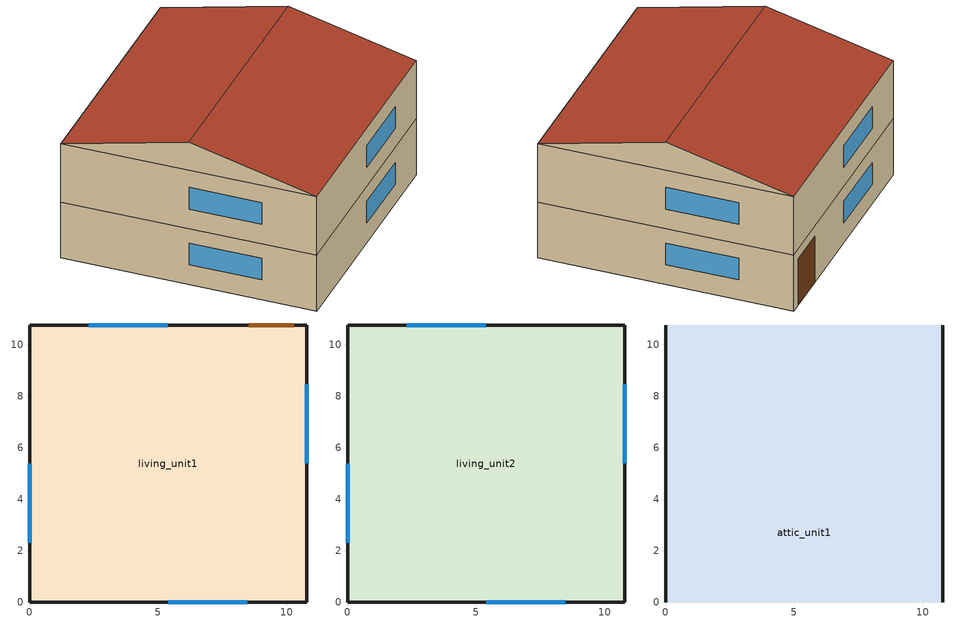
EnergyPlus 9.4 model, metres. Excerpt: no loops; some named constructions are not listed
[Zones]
living_unit1
 floor ground (Interior Floor): 0,0 0,10.77 10.77,10.77 10.77,0 z0.12
 wall outside (Exterior Wall): 0,0 10.77,0 10.77,10.77 0,10.77 0,0 z0.12:2.7
 window (Exterior Window): 5.4,0 8.46,0 / 5.37,10.77 2.31,10.77 / 10.77,5.4 10.77,8.46 / 0,5.37 0,2.31 z1.04:2.04
 door (Exterior Door): 10.27,10.77 8.53,10.77 z0.12:2.26
 ceiling adiabatic (Interior Ceiling): 0,10.77 0,0 10.77,0 10.77,10.77 z2.7
living_unit2
 floor adiabatic (Interior Floor): 0,0 0,10.77 10.77,10.77 10.77,0 z2.7
 wall outside (Exterior Wall): 0,0 10.77,0 10.77,10.77 0,10.77 0,0 z2.7:5.4
 window (Exterior Window): 5.4,0 8.46,0 / 5.37,10.77 2.31,10.77 / 10.77,5.4 10.77,8.46 / 0,5.37 0,2.31 z3.61:4.61
 ceiling to attic_unit1 (attic floor): 0,0 10.77,0 10.77,10.77 0,10.77 z5.4
attic_unit1
 wall outside (Gable_end): 10.77,0,5.4 10.77,10.77,5.4 10.77,5.39,6.7; 0,10.77,5.4 0,0,5.4 0,5.39,6.7
 roof outside (Exterior Roof): 0,0,5.4 10.77,0,5.4 10.77,5.39,6.7 0,5.39,6.7; 10.77,10.77,5.4 0,10.77,5.4 0,5.39,6.7 10.77,5.39,6.7
[Schedule:Day:List]
Week35Day4CooktopSch; Week42Day6CooktopSch: No, 15, 0, 0, 0, 0, 0, 0, 0, 0, 0, 0, 0, 0, 0, 0, 0, 0, 0, 0, 0, 0, 0, 0, 0, 0, 0, 0, 0, 0, 0, 0, 0, 0, 0, 0, 1, 0, 0, 0, 0, 0, 0, 0, 0, 0, 0, 0, 0, 0, 0, 0, 0, 0, 0, 0, 0, 0, 0, 0, 0, 0, 0, 0, 0, 0, 0, 0, 0, 0, 0, 0, 0, 0, 1, 1, 0, 0, 0, 0, 0, 0, 0, 0, 0, 0, 0, 0, 0, 0, 0, 0, 0, 0, 0, 0, 0, 0
Week35Day5CooktopSch: No, 15, 0, 0, 0, 0, 0, 0, 0, 0, 0, 0, 0, 0, 0, 0, 0, 0, 0, 0, 0, 0, 0, 0, 0, 0, 0, 0, 0, 0, 0, 0, 0, 0, 0, 0, 0, 0, 0, 0, 0, 0, 0, 0, 0, 0, 0, 0, 0, 0, 0, 1, 0, 0, 0, 0, 0, 0, 0, 0, 0, 0, 0, 0, 0, 0, 0, 0, 0, 0, 0, 0, 0, 0, 0, 0, 0, 1, 1, 0, 0, 0, 0, 0, 0, 0, 0, 0, 0, 0, 0, 0, 0, 0, 0, 0, 0, 0
Week36Day0CooktopSch; Week41Day2CooktopSch; Week51Day3CooktopSch: No, 15, 0, 0, 0, 0, 0, 0, 0, 0, 0, 0, 0, 0, 0, 0, 0, 0, 0, 0, 0, 0, 0, 0, 0, 0, 0, 0, 0, 0, 0, 0, 0, 0, 0, 0, 0, 0, 0, 0, 0, 0, 0, 0, 0, 0, 0, 0, 0, 0, 0, 0, 0, 0, 0, 0, 0, 0, 0, 0, 0, 0, 0, 0, 0, 0, 0, 0, 0, 0, 0, 0, 0, 0, 0, 1, 1, 0, 0, 0, 0, 0, 0, 0, 0, 0, 0, 0, 0, 0, 0, 0, 0, 0, 0, 0, 0, 0
Week36Day2CooktopSch; Week45Day1CooktopSch; Week15Day0OvenSch; Week15Day5OvenSch; Week31Day1OvenSch: No, 15, 0, 0, 0, 0, 0, 0, 0, 0, 0, 0, 0, 0, 0, 0, 0, 0, 0, 0, 0, 0, 0, 0, 0, 0, 0, 0, 0, 0, 0, 0, 0, 0, 0, 0, 0, 0, 0, 0, 0, 0, 0, 0, 0, 0, 0, 0, 0, 0, 0, 0, 1, 0, 0, 0, 0, 0, 0, 0, 0, 0, 0, 0, 0, 0, 0, 0, 0, 0, 0, 0, 0, 0, 0, 0, 0, 0, 0, 0, 0, 0, 0, 0, 0, 0, 0, 0, 0, 0, 0, 0, 0, 0, 0, 0, 0, 0
Week36Day5CooktopSch: No, 15, 0, 0, 0, 0, 0, 0, 0, 0, 0, 0, 0, 0, 0, 0, 0, 0, 0, 0, 0, 0, 0, 0, 0, 0, 0, 0, 0, 0, 0, 0, 0, 0, 0, 0, 0, 0, 0, 0, 0, 0, 0, 0, 0, 0, 0, 0, 0, 0, 0, 0, 0, 0, 0, 0, 0, 0, 0, 0, 0, 0, 0, 0, 0, 0, 0, 1, 0, 0, 1, 1, 0, 0, 1, 1, 0, 0, 0, 0, 0, 0, 0, 0, 0, 0, 0, 0, 0, 0, 0, 0, 0, 0, 0, 0, 0, 0
Week36Day6CooktopSch; Week41Day6CooktopSch; Week50Day6CooktopSch: No, 15, 0, 0, 0, 0, 0, 0, 0, 0, 0, 0, 0, 0, 0, 0, 0, 0, 0, 0, 0, 0, 0, 0, 0, 0, 0, 0, 0, 0, 0, 0, 0, 0, 0, 0, 0, 0, 0, 0, 0, 0, 0, 0, 0, 0, 0, 0, 0, 0, 0, 0, 0, 0, 0, 0, 1, 0, 0, 0, 0, 0, 0, 0, 0, 0, 0, 0, 0, 0, 0, 0, 0, 0, 0, 0, 0, 0, 0, 0, 0, 0, 0, 0, 0, 0, 0, 0, 0, 0, 0, 0, 0, 0, 0, 0, 0, 0
Week37Day1CooktopSch: No, 15, 0, 0, 0, 0, 0, 0, 0, 0, 0, 0, 0, 0, 0, 0, 0, 0, 0, 0, 0, 0, 0, 0, 0, 0, 0, 0, 0, 0, 0, 0, 0, 0, 0, 0, 0, 0, 0, 0, 0, 0, 0, 0, 0, 0, 0, 0, 0, 0, 0, 0, 0, 0, 0, 0, 0, 0, 0, 0, 0, 0, 0, 0, 0, 0, 0, 0, 0, 0, 1, 1, 0, 0, 0, 0, 0, 1, 1, 0, 0, 0, 0, 0, 0, 0, 0, 0, 0, 0, 0, 0, 0, 0, 0, 0, 0, 0
Week37Day2CooktopSch: No, 15, 0, 0, 0, 0, 0, 0, 0, 0, 0, 0, 0, 0, 0, 0, 0, 0, 0, 0, 0, 0, 0, 0, 0, 0, 0, 0, 0, 0, 0, 0, 0, 0, 0, 0, 0, 0, 0, 0, 0, 0, 0, 0, 0, 0, 0, 0, 0, 0, 0, 0, 0, 0, 0, 0, 0, 0, 0, 0, 0, 0, 0, 0, 0, 1, 0, 0, 0, 0, 0, 0, 0, 0, 0, 0, 0, 0, 0, 0, 0, 0, 0, 0, 0, 0, 0, 0, 0, 0, 0, 0, 0, 0, 0, 0, 0, 0
Week37Day3CooktopSch: No, 15, 0, 0, 0, 0, 0, 0, 0, 0, 0, 0, 0, 0, 0, 0, 0, 0, 0, 0, 0, 0, 0, 0, 0, 0, 0, 0, 0, 0, 0, 0, 0, 0, 0, 0, 0, 0, 0, 0, 0, 0, 0, 0, 0, 0, 0, 0, 0, 0, 0, 0, 0, 0, 0, 0, 0, 0, 0, 0, 0, 0, 0, 0, 0, 0, 0, 0, 0, 0, 1, 1, 0, 1, 1, 0, 0, 0, 0, 0, 0, 0, 0, 0, 0, 0, 0, 0, 0, 0, 0, 0, 0, 0, 0, 0, 0, 0
Week37Day5CooktopSch: No, 15, 0, 0, 0, 0, 0, 0, 0, 0, 0, 0, 0, 0, 0, 0, 0, 0, 0, 0, 0, 0, 0, 0, 0, 0, 0, 0, 0, 0, 0, 0, 0, 0, 0, 0, 0, 0, 0, 0, 0, 0, 0, 0, 0, 0, 0, 0, 0, 0, 0, 0, 0, 0, 0, 0, 0, 0, 0, 0, 0, 0, 0, 0, 0, 0, 0, 0, 0, 0, 0, 0, 0, 0, 0, 0, 0, 0, 0, 0, 0, 0, 0, 0, 1, 1, 0, 0, 0, 0, 0, 0, 0, 0, 0, 0, 0, 0
Week38Day1CooktopSch: No, 15, 0, 0, 0, 0, 0, 0, 0, 0, 0, 0, 0, 0, 0, 0, 0, 0, 0, 0, 0, 0, 0, 0, 0, 0, 0, 0, 0, 0, 0, 0, 0, 0, 0, 0, 0, 0, 0, 0, 0, 0, 0, 0, 0, 0, 0, 0, 0, 0, 0, 0, 0, 0, 0, 0, 0, 0, 0, 0, 0, 0, 0, 0, 0, 0, 1, 0, 0, 0, 0, 0, 0, 0, 0, 0, 0, 0, 0, 0, 0, 0, 0, 0, 0, 0, 0, 0, 0, 0, 0, 0, 0, 0, 0, 0, 0, 0
Week38Day2CooktopSch; Week41Day1CooktopSch; Week44Day2CooktopSch: No, 15, 0, 0, 0, 0, 0, 0, 0, 0, 0, 0, 0, 0, 0, 0, 0, 0, 0, 0, 0, 0, 0, 0, 0, 0, 0, 0, 0, 0, 0, 1, 0, 0, 0, 0, 0, 0, 0, 0, 0, 0, 0, 0, 0, 0, 0, 0, 0, 0, 0, 0, 0, 0, 0, 0, 0, 0, 0, 0, 0, 0, 0, 0, 0, 0, 0, 0, 0, 0, 0, 0, 0, 0, 0, 0, 0, 0, 0, 0, 0, 0, 0, 0, 0, 0, 0, 0, 0, 0, 0, 0, 0, 0, 0, 0, 0, 0
Week38Day4CooktopSch: No, 15, 0, 0, 0, 0, 0, 0, 0, 0, 0, 0, 0, 0, 0, 0, 0, 0, 0, 0, 0, 0, 0, 0, 0, 0, 0, 0, 0, 0, 0, 0, 0, 0, 0, 0, 0, 0, 0, 0, 0, 0, 0, 0, 0, 0, 0, 0, 0, 0, 0, 0, 0, 0, 0, 0, 0, 0, 0, 0, 0, 0, 0, 0, 0, 0, 0, 0, 0, 0, 0, 1, 1, 0, 0, 0, 0, 0, 0, 0, 0, 0, 0, 0, 0, 0, 0, 0, 0, 0, 0, 0, 0, 0, 0, 0, 0, 0
Week38Day6CooktopSch; Week45Day6CooktopSch: No, 15, 0, 0, 0, 0, 0, 0, 0, 0, 0, 0, 0, 0, 0, 0, 0, 0, 0, 0, 0, 0, 0, 0, 0, 0, 0, 0, 0, 0, 0, 0, 0, 0, 0, 0, 0, 0, 0, 0, 0, 0, 0, 0, 0, 0, 0, 0, 1, 0, 0, 0, 0, 0, 0, 0, 0, 0, 0, 0, 0, 0, 0, 0, 0, 0, 0, 0, 0, 0, 0, 0, 0, 0, 0, 0, 0, 0, 0, 0, 0, 0, 0, 0, 0, 0, 0, 0, 0, 0, 0, 0, 0, 0, 0, 0, 0, 0
Week39Day0CooktopSch: No, 15, 0, 0, 0, 0, 0, 0, 0, 0, 0, 0, 0, 0, 0, 0, 0, 0, 0, 0, 0, 0, 0, 0, 0, 0, 0, 0, 0, 0, 0, 0, 0, 0, 0, 0, 0, 0, 0, 0, 0, 0, 0, 0, 0, 0, 0, 0, 0, 0, 1, 0, 0, 0, 0, 0, 0, 0, 0, 0, 0, 0, 0, 0, 0, 0, 0, 0, 0, 0, 0, 0, 0, 0, 0, 0, 0, 0, 0, 0, 0, 0, 0, 0, 0, 0, 0, 0, 0, 0, 0, 0, 0, 0, 0, 0, 0, 0
Week39Day6CooktopSch: No, 15, 0, 0, 0, 0, 0, 0, 0, 0, 0, 0, 0, 0, 0, 0, 0, 0, 0, 0, 0, 0, 0, 0, 0, 0, 0, 0, 1, 0, 0, 0, 0, 0, 0, 0, 0, 0, 0, 0, 0, 0, 0, 0, 0, 0, 0, 0, 0, 0, 0, 0, 0, 0, 0, 0, 0, 0, 0, 0, 0, 0, 0, 0, 0, 0, 0, 0, 0, 0, 0, 0, 0, 0, 0, 0, 0, 0, 1, 1, 0, 0, 0, 0, 0, 0, 0, 0, 0, 0, 0, 0, 0, 0, 0, 0, 0, 0
Week40Day3CooktopSch: No, 15, 0, 0, 0, 0, 0, 0, 0, 0, 0, 0, 0, 0, 0, 0, 0, 0, 0, 0, 0, 0, 0, 0, 0, 0, 0, 0, 0, 0, 0, 0, 0, 0, 0, 0, 0, 0, 0, 0, 0, 0, 0, 0, 0, 0, 0, 0, 0, 0, 0, 0, 0, 0, 0, 0, 0, 0, 0, 0, 0, 0, 0, 0, 0, 0, 0, 0, 0, 0, 0, 0, 0, 0, 1, 1, 1, 1, 0, 0, 0, 0, 0, 0, 0, 0, 0, 0, 0, 0, 0, 0, 0, 0, 0, 0, 0, 0
Week40Day4CooktopSch: No, 15, 0, 0, 0, 0, 0, 0, 0, 0, 0, 0, 0, 0, 0, 0, 0, 0, 0, 0, 0, 0, 0, 0, 0, 0, 0, 0, 0, 0, 0, 0, 0, 0, 0, 0, 0, 0, 0, 0, 0, 0, 0, 0, 0, 0, 0, 0, 0, 0, 0, 0, 1, 0, 0, 0, 0, 0, 0, 0, 0, 0, 0, 0, 0, 0, 0, 0, 0, 0, 0, 0, 0, 1, 1, 0, 0, 0, 0, 0, 0, 1, 1, 0, 0, 0, 0, 0, 0, 0, 0, 0, 0, 0, 0, 0, 0, 0
Week40Day5CooktopSch: No, 15, 0, 0, 0, 0, 0, 0, 0, 0, 0, 0, 0, 0, 0, 0, 0, 0, 0, 0, 0, 0, 0, 0, 0, 0, 0, 0, 0, 0, 0, 0, 0, 0, 0, 0, 0, 0, 1, 0, 0, 0, 0, 0, 0, 0, 0, 0, 0, 0, 0, 1, 0, 0, 0, 0, 0, 0, 0, 0, 0, 0, 0, 0, 0, 0, 0, 0, 0, 0, 0, 0, 0, 0, 0, 0, 0, 0, 0, 0, 0, 0, 0, 0, 0, 0, 0, 0, 0, 0, 0, 0, 0, 0, 0, 0, 0, 0
Week41Day4CooktopSch: No, 15, 0, 0, 0, 0, 0, 0, 0, 0, 0, 0, 0, 0, 0, 0, 0, 0, 0, 0, 0, 0, 0, 0, 0, 0, 0, 0, 0, 0, 0, 0, 1, 0, 0, 0, 0, 0, 0, 0, 0, 0, 0, 0, 0, 0, 0, 0, 0, 0, 0, 0, 0, 0, 0, 0, 0, 0, 0, 0, 0, 0, 0, 0, 0, 0, 1, 0, 0, 0, 0, 0, 0, 0, 0, 0, 0, 0, 0, 0, 0, 0, 0, 0, 0, 0, 0, 1, 1, 0, 0, 0, 0, 0, 0, 0, 0, 0
Week41Day5CooktopSch: No, 15, 0, 0, 0, 0, 0, 0, 0, 0, 0, 0, 0, 0, 0, 0, 0, 0, 0, 0, 0, 0, 0, 0, 0, 0, 1, 0, 0, 0, 0, 0, 0, 0, 0, 0, 0, 0, 0, 0, 0, 0, 0, 0, 0, 0, 0, 0, 0, 0, 0, 0, 0, 0, 0, 0, 0, 0, 0, 0, 0, 0, 0, 0, 0, 0, 0, 0, 0, 0, 0, 0, 0, 0, 0, 0, 0, 0, 0, 0, 0, 0, 0, 0, 0, 0, 0, 0, 0, 0, 0, 0, 0, 0, 0, 0, 0, 0
Week42Day0CooktopSch; Week48Day4CooktopSch: No, 15, 0, 0, 0, 0, 0, 0, 0, 0, 0, 0, 0, 0, 0, 0, 0, 0, 0, 0, 0, 0, 0, 0, 0, 0, 0, 0, 0, 0, 0, 0, 0, 0, 0, 0, 0, 0, 0, 0, 0, 0, 0, 0, 0, 0, 0, 0, 0, 0, 0, 0, 0, 0, 0, 0, 0, 0, 0, 0, 0, 0, 0, 0, 0, 0, 0, 0, 0, 0, 0, 0, 0, 1, 1, 0, 0, 0, 0, 0, 0, 0, 0, 0, 0, 0, 0, 0, 0, 0, 0, 0, 0, 0, 0, 0, 0, 0
Week42Day1CooktopSch: No, 15, 0, 0, 0, 0, 0, 0, 0, 0, 0, 0, 0, 0, 0, 0, 0, 0, 0, 0, 0, 0, 0, 0, 0, 0, 0, 0, 0, 0, 1, 0, 0, 0, 0, 0, 0, 0, 0, 0, 0, 0, 0, 0, 0, 1, 0, 0, 0, 0, 0, 0, 0, 0, 0, 0, 0, 0, 0, 0, 0, 0, 0, 0, 0, 0, 0, 0, 0, 0, 0, 0, 0, 0, 0, 0, 0, 0, 0, 0, 0, 0, 0, 0, 0, 0, 0, 0, 0, 0, 0, 0, 0, 0, 0, 0, 0, 0
Week42Day2CooktopSch: No, 15, 0, 0, 0, 0, 0, 0, 0, 0, 0, 0, 0, 0, 0, 0, 0, 0, 0, 0, 0, 0, 0, 0, 0, 0, 0, 0, 0, 0, 0, 0, 0, 0, 0, 0, 0, 0, 0, 0, 0, 0, 0, 0, 0, 0, 0, 0, 0, 0, 0, 0, 1, 0, 0, 0, 0, 0, 0, 0, 0, 0, 0, 0, 0, 0, 0, 0, 0, 0, 0, 0, 0, 0, 0, 0, 0, 0, 0, 0, 0, 0, 1, 1, 0, 0, 0, 0, 0, 0, 0, 0, 0, 0, 0, 0, 0, 0
Week42Day3CooktopSch; Week42Day5CooktopSch: No, 15, 0, 0, 0, 0, 0, 0, 0, 0, 0, 0, 0, 0, 0, 0, 0, 0, 0, 0, 0, 0, 0, 0, 0, 0, 0, 0, 0, 0, 1, 0, 0, 0, 0, 0, 0, 0, 0, 0, 0, 0, 0, 0, 0, 0, 0, 0, 0, 0, 0, 0, 0, 0, 0, 0, 0, 0, 0, 0, 0, 0, 0, 0, 0, 0, 0, 0, 0, 0, 0, 0, 0, 1, 1, 0, 0, 0, 0, 0, 0, 0, 0, 0, 0, 0, 0, 0, 0, 0, 0, 0, 0, 0, 0, 0, 0, 0
Week42Day4CooktopSch: No, 15, 0, 0, 0, 0, 0, 0, 0, 0, 0, 0, 0, 0, 0, 0, 0, 0, 0, 0, 0, 0, 0, 0, 0, 0, 1, 0, 0, 0, 0, 0, 0, 0, 0, 0, 0, 0, 0, 0, 0, 0, 0, 0, 0, 0, 0, 0, 0, 0, 0, 0, 0, 0, 0, 0, 0, 0, 0, 0, 0, 0, 0, 0, 0, 0, 0, 0, 0, 0, 0, 1, 1, 0, 0, 0, 0, 0, 1, 1, 0, 0, 0, 0, 0, 0, 0, 0, 0, 0, 0, 0, 0, 0, 0, 0, 0, 0
Week44Day0CooktopSch: No, 15, 0, 0, 0, 0, 0, 0, 0, 0, 0, 0, 0, 0, 0, 0, 0, 0, 0, 0, 0, 0, 0, 0, 0, 0, 0, 0, 0, 0, 0, 0, 0, 0, 0, 0, 0, 0, 0, 0, 0, 0, 0, 0, 0, 0, 0, 0, 0, 0, 0, 0, 0, 0, 0, 0, 0, 0, 0, 0, 0, 0, 0, 0, 0, 0, 0, 0, 0, 0, 0, 0, 0, 0, 0, 0, 0, 0, 0, 1, 1, 0, 1, 1, 0, 0, 0, 0, 0, 0, 0, 0, 0, 0, 0, 0, 0, 0
Week44Day1CooktopSch: No, 15, 0, 0, 0, 0, 0, 0, 0, 0, 0, 0, 0, 0, 0, 0, 0, 0, 0, 0, 0, 0, 0, 0, 0, 0, 0, 0, 0, 0, 0, 0, 0, 0, 0, 0, 0, 0, 0, 0, 0, 0, 0, 0, 0, 0, 0, 0, 0, 0, 0, 0, 0, 0, 0, 0, 0, 0, 0, 0, 0, 1, 0, 0, 0, 0, 0, 0, 0, 0, 0, 0, 0, 0, 0, 0, 0, 0, 0, 0, 0, 0, 0, 0, 0, 0, 0, 0, 0, 0, 0, 0, 0, 0, 0, 0, 0, 0
Week44Day3CooktopSch; Week51Day0CooktopSch; Week1Day4OvenSch; Week42Day5OvenSch: No, 15, 0, 0, 0, 0, 0, 0, 0, 0, 0, 0, 0, 0, 0, 0, 0, 0, 0, 0, 0, 0, 0, 0, 0, 0, 0, 0, 0, 0, 0, 0, 0, 0, 0, 0, 0, 0, 1, 0, 0, 0, 0, 0, 0, 0, 0, 0, 0, 0, 0, 0, 0, 0, 0, 0, 0, 0, 0, 0, 0, 0, 0, 0, 0, 0, 0, 0, 0, 0, 0, 0, 0, 0, 0, 0, 0, 0, 0, 0, 0, 0, 0, 0, 0, 0, 0, 0, 0, 0, 0, 0, 0, 0, 0, 0, 0, 0
Week44Day4CooktopSch: No, 15, 0, 0, 0, 0, 0, 0, 0, 0, 0, 0, 0, 0, 0, 0, 0, 0, 0, 0, 0, 0, 0, 0, 0, 0, 0, 0, 0, 0, 0, 0, 0, 0, 0, 0, 0, 0, 0, 0, 0, 0, 0, 0, 0, 0, 0, 0, 0, 0, 0, 0, 0, 0, 0, 0, 0, 0, 0, 0, 0, 0, 0, 0, 0, 0, 0, 0, 0, 0, 0, 0, 0, 0, 0, 0, 0, 0, 0, 0, 0, 1, 1, 0, 0, 0, 0, 0, 0, 0, 0, 0, 0, 0, 0, 0, 0, 0
Week44Day5CooktopSch: No, 15, 0, 0, 0, 0, 0, 0, 0, 0, 0, 0, 0, 0, 0, 0, 0, 0, 0, 0, 0, 0, 0, 0, 0, 0, 0, 0, 0, 0, 0, 0, 0, 0, 0, 0, 0, 0, 0, 0, 0, 0, 0, 0, 0, 0, 0, 0, 0, 0, 0, 0, 0, 0, 0, 0, 0, 0, 0, 0, 0, 0, 0, 0, 0, 0, 0, 0, 1, 0, 0, 0, 0, 0, 0, 0, 0, 0, 0, 0, 0, 0, 0, 0, 0, 0, 0, 0, 0, 0, 0, 0, 0, 0, 0, 0, 0, 0
Week45Day0CooktopSch: No, 15, 0, 0, 0, 0, 0, 0, 0, 0, 0, 0, 0, 0, 0, 0, 0, 0, 0, 0, 0, 0, 0, 0, 0, 0, 1, 0, 0, 0, 0, 0, 1, 0, 0, 0, 0, 0, 0, 0, 0, 0, 0, 0, 0, 0, 0, 0, 0, 0, 0, 0, 0, 0, 0, 0, 0, 0, 0, 0, 0, 0, 0, 0, 0, 0, 0, 0, 0, 0, 0, 0, 0, 0, 0, 0, 0, 0, 0, 0, 0, 0, 0, 0, 0, 0, 0, 0, 0, 0, 0, 0, 0, 0, 0, 0, 0, 0
Week46Day0CooktopSch; Week48Day3CooktopSch: No, 15, 0, 0, 0, 0, 0, 0, 0, 0, 0, 0, 0, 0, 0, 0, 0, 0, 0, 0, 0, 0, 0, 0, 0, 0, 0, 0, 0, 0, 0, 0, 0, 0, 0, 0, 0, 0, 0, 0, 0, 0, 0, 0, 0, 0, 0, 0, 0, 0, 0, 0, 0, 0, 0, 0, 0, 0, 0, 0, 0, 0, 0, 0, 0, 0, 0, 0, 0, 0, 1, 1, 0, 0, 0, 0, 0, 0, 0, 0, 0, 0, 0, 0, 0, 0, 0, 0, 0, 0, 0, 0, 0, 0, 0, 0, 0, 0
Week46Day1CooktopSch: No, 15, 0, 0, 0, 0, 0, 0, 0, 0, 0, 0, 0, 0, 0, 0, 0, 0, 0, 0, 1, 0, 0, 0, 0, 0, 0, 0, 0, 0, 0, 0, 0, 0, 0, 0, 0, 0, 0, 0, 0, 0, 0, 0, 0, 0, 0, 0, 0, 0, 0, 0, 0, 0, 0, 0, 0, 0, 0, 0, 0, 0, 0, 0, 0, 0, 0, 0, 0, 0, 0, 0, 0, 0, 0, 0, 0, 0, 0, 0, 0, 0, 0, 0, 0, 0, 0, 0, 0, 0, 0, 0, 0, 0, 0, 0, 0, 0
Week46Day2CooktopSch: No, 15, 0, 0, 0, 0, 0, 0, 0, 0, 0, 0, 0, 0, 0, 0, 0, 0, 0, 0, 0, 0, 0, 0, 0, 0, 0, 0, 0, 0, 0, 0, 0, 0, 0, 0, 0, 0, 0, 0, 0, 0, 0, 0, 0, 0, 0, 0, 0, 0, 0, 0, 0, 0, 0, 0, 0, 0, 0, 0, 0, 0, 0, 0, 0, 0, 0, 0, 0, 0, 0, 0, 0, 0, 1, 1, 0, 0, 0, 0, 0, 0, 0, 0, 0, 0, 0, 0, 0, 0, 0, 0, 0, 0, 0, 0, 0, 0
Week46Day4CooktopSch: No, 15, 0, 0, 0, 0, 0, 0, 0, 0, 0, 0, 0, 0, 0, 0, 0, 0, 0, 0, 0, 0, 0, 0, 0, 0, 0, 0, 0, 0, 0, 1, 0, 0, 0, 0, 0, 0, 0, 0, 0, 0, 0, 0, 0, 0, 0, 0, 0, 0, 0, 0, 0, 0, 0, 0, 0, 0, 0, 0, 0, 0, 0, 0, 1, 0, 0, 0, 0, 0, 0, 0, 0, 0, 0, 0, 0, 0, 0, 0, 0, 0, 0, 0, 0, 0, 0, 0, 0, 0, 0, 0, 0, 0, 0, 0, 0, 0
Week47Day0CooktopSch: No, 15, 0, 0, 0, 0, 0, 0, 0, 0, 0, 0, 0, 0, 0, 0, 0, 0, 0, 0, 0, 0, 0, 0, 0, 0, 0, 0, 0, 0, 0, 0, 0, 0, 1, 0, 0, 0, 0, 0, 0, 0, 0, 0, 0, 0, 0, 0, 0, 0, 0, 0, 0, 0, 0, 0, 0, 0, 0, 0, 0, 0, 0, 0, 0, 0, 0, 0, 0, 0, 0, 0, 0, 0, 0, 0, 0, 0, 0, 1, 1, 0, 0, 0, 0, 0, 0, 0, 0, 0, 0, 0, 0, 0, 0, 0, 0, 0
Week47Day1CooktopSch: No, 15, 0, 0, 0, 0, 0, 0, 0, 0, 0, 0, 0, 0, 0, 0, 0, 0, 0, 0, 0, 0, 0, 0, 0, 0, 0, 0, 0, 0, 0, 0, 0, 0, 0, 0, 0, 0, 0, 0, 0, 0, 0, 0, 0, 0, 0, 0, 0, 0, 0, 0, 1, 0, 0, 0, 0, 0, 0, 0, 0, 0, 0, 0, 0, 1, 0, 0, 0, 0, 0, 0, 0, 0, 0, 0, 0, 0, 0, 0, 0, 0, 0, 0, 0, 0, 0, 0, 0, 0, 0, 0, 0, 0, 0, 0, 0, 0
Week47Day2CooktopSch; Week0Day5OvenSch; Week22Day1OvenSch; Week26Day2OvenSch; Week38Day4OvenSch: No, 15, 0, 0, 0, 0, 0, 0, 0, 0, 0, 0, 0, 0, 0, 0, 0, 0, 0, 0, 0, 0, 0, 0, 0, 0, 0, 0, 0, 0, 1, 0, 0, 0, 0, 0, 0, 0, 0, 0, 0, 0, 0, 0, 0, 0, 0, 0, 0, 0, 0, 0, 0, 0, 0, 0, 0, 0, 0, 0, 0, 0, 0, 0, 0, 0, 0, 0, 0, 0, 0, 0, 0, 0, 0, 0, 0, 0, 0, 0, 0, 0, 0, 0, 0, 0, 0, 0, 0, 0, 0, 0, 0, 0, 0, 0, 0, 0
Week47Day3CooktopSch; Week0Day3OvenSch; Week6Day6OvenSch; Week26Day3OvenSch: No, 15, 0, 0, 0, 0, 0, 0, 0, 0, 0, 0, 0, 0, 0, 0, 0, 0, 0, 0, 0, 0, 0, 0, 0, 0, 0, 0, 0, 0, 0, 0, 0, 0, 0, 0, 1, 0, 0, 0, 0, 0, 0, 0, 0, 0, 0, 0, 0, 0, 0, 0, 0, 0, 0, 0, 0, 0, 0, 0, 0, 0, 0, 0, 0, 0, 0, 0, 0, 0, 0, 0, 0, 0, 0, 0, 0, 0, 0, 0, 0, 0, 0, 0, 0, 0, 0, 0, 0, 0, 0, 0, 0, 0, 0, 0, 0, 0
Week47Day5CooktopSch; Week24Day2OvenSch: No, 15, 0, 0, 0, 0, 0, 0, 0, 0, 0, 0, 0, 0, 0, 0, 0, 0, 0, 0, 0, 0, 0, 0, 0, 0, 0, 0, 0, 0, 0, 0, 0, 0, 0, 0, 0, 0, 0, 0, 0, 0, 0, 0, 0, 0, 0, 0, 0, 0, 0, 0, 0, 0, 0, 0, 0, 0, 0, 0, 0, 0, 0, 0, 0, 0, 0, 0, 0, 1, 0, 0, 0, 0, 0, 0, 0, 0, 0, 0, 0, 0, 0, 0, 0, 0, 0, 0, 0, 0, 0, 0, 0, 0, 0, 0, 0, 0
Week48Day0CooktopSch: No, 15, 0, 0, 0, 0, 0, 0, 0, 0, 0, 0, 0, 0, 0, 0, 0, 0, 0, 0, 0, 0, 0, 0, 0, 0, 0, 0, 1, 0, 0, 0, 0, 0, 0, 0, 0, 0, 0, 0, 0, 0, 0, 0, 0, 0, 0, 0, 0, 0, 0, 0, 0, 0, 0, 0, 0, 0, 0, 0, 0, 0, 0, 0, 0, 0, 0, 0, 0, 0, 0, 0, 1, 1, 0, 0, 0, 0, 0, 0, 0, 0, 0, 0, 0, 0, 0, 0, 0, 0, 0, 0, 0, 0, 0, 0, 0, 0
Week48Day1CooktopSch: No, 15, 0, 0, 0, 0, 0, 0, 0, 0, 0, 0, 0, 0, 0, 0, 0, 0, 0, 0, 0, 0, 0, 0, 0, 0, 0, 0, 0, 0, 0, 0, 0, 0, 0, 0, 0, 0, 0, 0, 0, 0, 0, 0, 0, 1, 0, 0, 0, 0, 0, 0, 0, 0, 0, 0, 0, 0, 0, 0, 0, 0, 0, 0, 0, 0, 0, 0, 0, 0, 0, 0, 0, 1, 1, 0, 0, 0, 1, 1, 0, 0, 0, 0, 0, 0, 0, 0, 0, 0, 0, 0, 0, 0, 0, 0, 0, 0
Week48Day2CooktopSch: No, 15, 0, 0, 0, 0, 0, 0, 0, 0, 0, 0, 0, 0, 0, 0, 0, 0, 0, 0, 0, 0, 0, 0, 0, 0, 1, 0, 0, 0, 0, 0, 0, 0, 0, 0, 0, 0, 0, 0, 0, 0, 0, 0, 0, 0, 0, 0, 0, 0, 0, 0, 0, 0, 0, 0, 0, 0, 0, 0, 0, 0, 0, 0, 0, 0, 0, 0, 0, 0, 0, 0, 0, 1, 1, 0, 0, 0, 0, 0, 0, 0, 0, 0, 0, 0, 0, 0, 0, 0, 0, 0, 0, 0, 0, 0, 0, 0
Week48Day5CooktopSch: No, 15, 0, 0, 0, 0, 0, 0, 0, 0, 0, 0, 0, 0, 0, 0, 0, 0, 0, 0, 0, 0, 0, 0, 0, 0, 1, 0, 0, 0, 0, 0, 0, 0, 0, 0, 0, 0, 1, 0, 0, 0, 0, 0, 0, 0, 0, 0, 0, 0, 0, 0, 0, 0, 0, 0, 0, 0, 0, 0, 0, 0, 0, 0, 0, 0, 0, 0, 0, 0, 0, 0, 0, 0, 0, 0, 0, 0, 0, 0, 0, 0, 0, 0, 0, 0, 0, 0, 0, 0, 0, 0, 0, 0, 0, 0, 0, 0
Week48Day6CooktopSch: No, 15, 0, 0, 0, 0, 0, 0, 0, 0, 0, 0, 0, 0, 0, 0, 0, 0, 0, 0, 0, 0, 0, 0, 0, 0, 0, 0, 0, 0, 0, 1, 0, 0, 0, 0, 0, 0, 0, 0, 0, 0, 0, 0, 0, 0, 0, 0, 0, 0, 0, 0, 0, 0, 0, 0, 0, 0, 0, 0, 0, 0, 0, 0, 0, 0, 0, 0, 0, 0, 0, 0, 1, 1, 1, 1, 0, 0, 0, 0, 0, 0, 0, 0, 0, 0, 0, 0, 0, 0, 0, 0, 0, 0, 0, 0, 0, 0
Week49Day1CooktopSch; Week49Day2CooktopSch: No, 15, 0, 0, 0, 0, 0, 0, 0, 0, 0, 0, 0, 0, 0, 0, 0, 0, 0, 0, 0, 0, 0, 0, 0, 0, 0, 1, 0, 0, 0, 0, 0, 0, 0, 0, 0, 0, 0, 0, 0, 0, 0, 0, 0, 0, 0, 0, 0, 0, 0, 0, 0, 0, 0, 0, 0, 0, 0, 0, 0, 0, 0, 0, 0, 0, 0, 0, 0, 0, 0, 0, 0, 0, 0, 0, 0, 0, 0, 0, 0, 0, 0, 0, 0, 0, 0, 0, 0, 0, 0, 0, 0, 0, 0, 0, 0, 0
Week49Day4CooktopSch: No, 15, 0, 0, 0, 0, 0, 0, 0, 0, 0, 0, 0, 0, 0, 0, 0, 0, 0, 0, 0, 0, 0, 0, 1, 0, 0, 0, 0, 0, 0, 0, 0, 0, 0, 0, 0, 0, 0, 0, 0, 0, 0, 0, 0, 0, 0, 0, 0, 0, 0, 0, 0, 0, 0, 0, 0, 0, 0, 0, 0, 0, 0, 0, 0, 0, 0, 0, 0, 0, 0, 0, 0, 0, 0, 0, 0, 0, 0, 0, 0, 0, 0, 0, 0, 0, 0, 0, 0, 0, 0, 0, 0, 0, 0, 0, 0, 0
Week49Day5CooktopSch: No, 15, 0, 0, 0, 0, 0, 0, 0, 0, 0, 0, 0, 0, 0, 0, 0, 0, 0, 0, 0, 0, 0, 0, 0, 0, 0, 0, 0, 0, 0, 0, 1, 0, 0, 0, 0, 0, 0, 0, 0, 0, 0, 0, 0, 0, 0, 0, 0, 0, 0, 0, 0, 0, 0, 0, 0, 0, 0, 0, 0, 0, 0, 0, 0, 0, 0, 0, 0, 0, 0, 0, 0, 1, 1, 0, 0, 0, 0, 0, 0, 0, 0, 0, 0, 0, 0, 0, 0, 0, 0, 0, 0, 0, 0, 0, 0, 0
Week49Day6CooktopSch: No, 15, 0, 0, 0, 0, 0, 0, 0, 0, 0, 0, 0, 0, 0, 0, 0, 0, 0, 0, 0, 0, 0, 0, 0, 0, 0, 0, 0, 0, 0, 1, 0, 0, 0, 0, 0, 0, 0, 0, 0, 0, 0, 0, 0, 0, 0, 0, 0, 0, 0, 0, 0, 0, 0, 0, 0, 0, 0, 0, 0, 0, 0, 0, 0, 0, 0, 0, 0, 0, 0, 0, 1, 1, 0, 0, 0, 0, 0, 0, 0, 0, 0, 0, 0, 0, 0, 0, 0, 0, 0, 0, 0, 0, 0, 0, 0, 0
Week50Day0CooktopSch: No, 15, 0, 0, 0, 0, 0, 0, 0, 0, 0, 0, 0, 0, 0, 0, 0, 0, 0, 0, 0, 0, 0, 0, 0, 0, 0, 0, 0, 0, 0, 0, 0, 0, 0, 0, 0, 0, 0, 0, 0, 0, 0, 0, 0, 0, 0, 0, 0, 0, 0, 0, 0, 0, 1, 0, 0, 0, 0, 0, 0, 0, 0, 0, 0, 0, 0, 0, 0, 0, 0, 0, 1, 1, 0, 0, 0, 0, 0, 0, 0, 0, 0, 0, 0, 0, 0, 0, 0, 0, 0, 0, 0, 0, 0, 0, 0, 0
Week50Day1CooktopSch: No, 15, 0, 0, 0, 0, 0, 0, 0, 0, 0, 0, 0, 0, 0, 0, 0, 0, 0, 0, 0, 0, 0, 0, 0, 0, 0, 0, 0, 0, 0, 0, 0, 0, 0, 0, 0, 0, 0, 0, 0, 0, 0, 0, 0, 1, 0, 0, 0, 0, 0, 0, 0, 0, 0, 0, 0, 0, 0, 0, 0, 0, 0, 0, 0, 0, 0, 0, 0, 0, 0, 0, 0, 0, 0, 0, 0, 0, 0, 0, 0, 0, 0, 0, 0, 0, 0, 0, 0, 0, 0, 0, 0, 0, 0, 0, 0, 0
Week50Day3CooktopSch: No, 15, 0, 0, 0, 0, 0, 0, 0, 0, 0, 0, 0, 0, 0, 0, 0, 0, 0, 0, 0, 0, 0, 0, 0, 0, 0, 1, 0, 0, 0, 0, 0, 0, 0, 0, 0, 0, 0, 0, 0, 0, 0, 0, 0, 0, 0, 0, 0, 0, 0, 0, 0, 0, 0, 0, 0, 0, 0, 0, 0, 0, 0, 0, 0, 1, 0, 0, 0, 0, 0, 0, 0, 0, 0, 0, 0, 0, 0, 0, 0, 0, 0, 0, 0, 0, 0, 0, 0, 0, 0, 0, 0, 0, 0, 0, 0, 0
Week50Day5CooktopSch; Week13Day2OvenSch; Week21Day4OvenSch; Week34Day1OvenSch: No, 15, 0, 0, 0, 0, 0, 0, 0, 0, 0, 0, 0, 0, 0, 0, 0, 0, 0, 0, 0, 0, 0, 0, 0, 0, 0, 0, 0, 0, 0, 0, 0, 0, 0, 0, 0, 0, 0, 0, 0, 0, 0, 0, 0, 0, 0, 1, 0, 0, 0, 0, 0, 0, 0, 0, 0, 0, 0, 0, 0, 0, 0, 0, 0, 0, 0, 0, 0, 0, 0, 0, 0, 0, 0, 0, 0, 0, 0, 0, 0, 0, 0, 0, 0, 0, 0, 0, 0, 0, 0, 0, 0, 0, 0, 0, 0, 0
Week51Day1CooktopSch: No, 15, 0, 0, 0, 0, 0, 0, 0, 0, 0, 0, 0, 0, 0, 0, 0, 0, 0, 0, 0, 0, 0, 0, 0, 0, 0, 0, 0, 0, 0, 0, 0, 0, 0, 0, 0, 0, 0, 0, 0, 0, 0, 0, 1, 0, 0, 0, 0, 0, 0, 0, 0, 0, 0, 0, 0, 0, 0, 0, 0, 0, 0, 0, 0, 0, 0, 0, 0, 0, 0, 0, 0, 0, 0, 0, 0, 0, 0, 0, 0, 0, 0, 0, 0, 0, 0, 0, 0, 0, 0, 0, 0, 0, 0, 0, 0, 0
Week51Day2CooktopSch: No, 15, 0, 0, 0, 0, 0, 0, 0, 0, 0, 0, 0, 0, 0, 0, 0, 0, 0, 0, 0, 0, 0, 0, 0, 0, 0, 0, 0, 0, 0, 0, 0, 0, 0, 0, 0, 0, 0, 0, 0, 0, 0, 0, 0, 0, 1, 0, 0, 0, 0, 0, 0, 0, 0, 0, 0, 0, 0, 0, 0, 0, 0, 0, 0, 0, 0, 0, 0, 0, 0, 0, 0, 0, 0, 0, 0, 0, 0, 0, 0, 0, 0, 0, 0, 0, 0, 0, 0, 0, 0, 0, 0, 0, 0, 0, 0, 0
Week51Day6CooktopSch: No, 15, 0, 0, 0, 0, 0, 0, 0, 0, 0, 0, 0, 0, 0, 0, 0, 0, 0, 0, 0, 0, 0, 0, 0, 0, 0, 0, 0, 0, 0, 0, 0, 0, 0, 0, 0, 0, 0, 0, 0, 0, 0, 0, 0, 0, 0, 0, 0, 0, 0, 0, 0, 0, 0, 0, 0, 0, 0, 0, 0, 0, 0, 0, 0, 0, 0, 0, 0, 0, 0, 0, 1, 1, 0, 0, 0, 0, 0, 0, 0, 0, 0, 0, 0, 0, 0, 0, 0, 0, 0, 0, 0, 0, 0, 0, 0, 0
Week0Day2OvenSch; Week28Day6OvenSch: No, 15, 0, 0, 0, 0, 0, 0, 0, 0, 0, 0, 0, 0, 0, 0, 0, 0, 0, 0, 0, 0, 0, 0, 0, 0, 0, 0, 0, 0, 0, 0, 0, 0, 0, 0, 0, 0, 0, 0, 0, 0, 0, 0, 0, 0, 0, 0, 0, 0, 0, 0, 0, 1, 0, 0, 0, 0, 0, 0, 0, 0, 0, 0, 0, 0, 0, 0, 0, 0, 0, 0, 0, 0, 0, 0, 0, 0, 0, 0, 0, 0, 0, 0, 0, 0, 0, 0, 0, 0, 0, 0, 0, 0, 0, 0, 0, 0
Week1Day0OvenSch; Week4Day5OvenSch; Week11Day3OvenSch; Week19Day0OvenSch; Week23Day5OvenSch; Week37Day5OvenSch; Week39Day1OvenSch; Week41Day1OvenSch: No, 15, 0, 0, 0, 0, 0, 0, 0, 0, 0, 0, 0, 0, 0, 0, 0, 0, 0, 0, 0, 0, 0, 0, 0, 0, 0, 0, 0, 0, 0, 0, 0, 0, 0, 0, 0, 0, 0, 0, 0, 0, 0, 0, 0, 0, 0, 0, 0, 0, 0, 0, 0, 0, 0, 0, 0, 0, 0, 0, 0, 0, 0, 0, 0, 0, 0, 0, 0, 0, 0, 0, 0, 0, 0, 0, 0, 0, 0, 0, 0, 0, 1, 1, 1, 0, 0, 0, 0, 0, 0, 0, 0, 0, 0, 0, 0, 0
Week1Day1OvenSch; Week10Day0OvenSch; Week16Day6OvenSch; Week24Day5OvenSch: No, 15, 0, 0, 0, 0, 0, 0, 0, 0, 0, 0, 0, 0, 0, 0, 0, 0, 0, 0, 0, 0, 0, 0, 0, 0, 0, 0, 0, 0, 0, 0, 0, 0, 0, 0, 0, 0, 0, 0, 0, 0, 0, 0, 0, 0, 0, 0, 0, 0, 0, 0, 0, 0, 0, 0, 0, 0, 0, 0, 0, 0, 0, 0, 0, 0, 0, 0, 0, 0, 0, 0, 0, 0, 0, 0, 0, 0, 0, 1, 1, 1, 0, 0, 0, 0, 0, 0, 0, 0, 0, 0, 0, 0, 0, 0, 0, 0
Week1Day6OvenSch; Week2Day6OvenSch; Week8Day4OvenSch; Week16Day2OvenSch; Week20Day6OvenSch; Week27Day1OvenSch; Week28Day1OvenSch; Week43Day3OvenSch: No, 15, 0, 0, 0, 0, 0, 0, 0, 0, 0, 0, 0, 0, 0, 0, 0, 0, 0, 0, 0, 0, 0, 0, 0, 0, 0, 0, 0, 0, 0, 0, 0, 0, 0, 0, 0, 0, 0, 0, 0, 0, 0, 0, 0, 0, 0, 0, 0, 0, 0, 0, 0, 0, 0, 0, 0, 0, 0, 0, 0, 0, 0, 0, 0, 0, 0, 0, 0, 0, 0, 0, 0, 0, 0, 0, 0, 0, 1, 1, 1, 0, 0, 0, 0, 0, 0, 0, 0, 0, 0, 0, 0, 0, 0, 0, 0, 0
Week2Day5OvenSch: No, 15, 0, 0, 0, 1, 1, 1, 0, 0, 0, 0, 0, 0, 0, 0, 0, 0, 0, 0, 0, 0, 0, 0, 0, 0, 0, 0, 0, 0, 0, 0, 0, 0, 0, 0, 0, 0, 0, 0, 0, 0, 0, 0, 0, 0, 0, 0, 0, 0, 0, 0, 0, 0, 0, 0, 0, 0, 0, 0, 0, 0, 0, 0, 0, 0, 0, 0, 0, 0, 0, 0, 0, 1, 1, 1, 0, 0, 0, 0, 0, 0, 0, 0, 0, 0, 0, 0, 0, 0, 0, 0, 0, 0, 0, 0, 0, 0
Week4Day2OvenSch: No, 15, 0, 0, 0, 0, 0, 0, 0, 0, 0, 0, 0, 0, 0, 0, 0, 0, 0, 0, 0, 0, 0, 0, 0, 0, 0, 0, 0, 0, 0, 0, 0, 0, 0, 0, 0, 0, 0, 0, 0, 0, 0, 0, 0, 0, 0, 0, 0, 0, 0, 0, 0, 0, 0, 0, 0, 0, 0, 0, 0, 0, 0, 0, 0, 0, 0, 0, 0, 0, 0, 0, 0, 0, 0, 0, 0, 0, 0, 0, 0, 1, 1, 1, 0, 1, 1, 1, 0, 0, 0, 0, 0, 0, 0, 0, 0, 0
Week5Day4OvenSch: No, 15, 0, 0, 0, 0, 0, 0, 0, 0, 0, 0, 0, 0, 0, 0, 0, 0, 0, 0, 0, 0, 0, 0, 0, 0, 0, 0, 0, 0, 0, 0, 0, 0, 0, 0, 0, 0, 0, 0, 0, 0, 0, 0, 0, 0, 0, 0, 0, 0, 0, 0, 0, 0, 0, 0, 0, 0, 0, 0, 0, 0, 0, 0, 0, 0, 0, 0, 0, 0, 0, 0, 0, 0, 0, 0, 0, 0, 0, 0, 0, 0, 0, 0, 1, 1, 1, 0, 0, 0, 0, 0, 0, 0, 0, 0, 0, 0
Week6Day0OvenSch; Week14Day6OvenSch; Week29Day0OvenSch: No, 15, 0, 0, 0, 0, 0, 0, 0, 0, 0, 0, 0, 0, 0, 0, 0, 0, 0, 0, 0, 0, 0, 0, 0, 0, 0, 0, 0, 0, 0, 0, 0, 0, 0, 0, 0, 0, 0, 0, 0, 0, 0, 0, 0, 0, 0, 0, 0, 0, 0, 0, 0, 0, 0, 0, 0, 0, 0, 0, 0, 0, 0, 0, 0, 0, 0, 0, 0, 0, 0, 0, 0, 0, 1, 1, 1, 0, 0, 0, 0, 0, 0, 0, 0, 0, 0, 0, 0, 0, 0, 0, 0, 0, 0, 0, 0, 0
Week7Day2OvenSch: No, 15, 0, 0, 0, 0, 0, 0, 0, 0, 0, 0, 0, 0, 0, 0, 0, 0, 0, 0, 0, 0, 0, 0, 0, 0, 0, 0, 0, 0, 1, 0, 0, 0, 0, 1, 0, 0, 0, 0, 0, 0, 0, 0, 0, 0, 0, 0, 0, 0, 0, 0, 0, 0, 0, 0, 0, 0, 0, 0, 0, 0, 0, 0, 0, 0, 0, 0, 0, 0, 0, 0, 0, 0, 0, 0, 0, 0, 0, 0, 0, 0, 0, 0, 0, 0, 0, 0, 0, 0, 0, 0, 0, 0, 0, 0, 0, 0
Week9Day3OvenSch; Week12Day4OvenSch; Week29Day4OvenSch: No, 15, 0, 0, 0, 0, 0, 0, 0, 0, 0, 0, 0, 0, 0, 0, 0, 0, 0, 0, 0, 0, 0, 0, 0, 0, 0, 0, 0, 0, 0, 0, 0, 0, 0, 0, 0, 0, 0, 0, 0, 0, 0, 0, 0, 0, 0, 0, 0, 0, 0, 0, 0, 0, 0, 0, 0, 0, 1, 0, 0, 0, 0, 0, 0, 0, 0, 0, 0, 0, 0, 0, 0, 0, 0, 0, 0, 0, 0, 0, 0, 0, 0, 0, 0, 0, 0, 0, 0, 0, 0, 0, 0, 0, 0, 0, 0, 0
Week12Day1OvenSch; Week13Day3OvenSch; Week44Day2OvenSch: No, 15, 0, 0, 0, 0, 0, 0, 0, 0, 0, 0, 0, 0, 0, 0, 0, 0, 0, 0, 0, 0, 0, 0, 0, 0, 0, 0, 0, 0, 0, 0, 0, 0, 0, 0, 0, 0, 0, 0, 0, 0, 0, 0, 0, 0, 0, 0, 0, 0, 0, 0, 0, 0, 0, 0, 0, 0, 0, 0, 0, 0, 0, 0, 0, 0, 0, 0, 0, 0, 0, 0, 0, 0, 0, 0, 0, 0, 0, 0, 0, 1, 1, 1, 0, 0, 0, 0, 0, 0, 0, 0, 0, 0, 0, 0, 0, 0
Week14Day5OvenSch; Week23Day2OvenSch: No, 15, 0, 0, 0, 0, 0, 0, 0, 0, 0, 0, 0, 0, 0, 0, 0, 0, 0, 0, 0, 0, 0, 0, 0, 0, 0, 0, 0, 0, 0, 0, 0, 0, 0, 0, 0, 0, 0, 0, 0, 0, 0, 0, 0, 0, 0, 0, 0, 0, 0, 0, 0, 0, 1, 0, 0, 0, 0, 0, 0, 0, 0, 0, 0, 0, 0, 0, 0, 0, 0, 0, 0, 0, 0, 0, 0, 0, 0, 0, 0, 0, 0, 0, 0, 0, 0, 0, 0, 0, 0, 0, 0, 0, 0, 0, 0, 0
Week19Day2OvenSch: No, 15, 0, 0, 0, 0, 0, 0, 0, 0, 0, 0, 0, 0, 0, 0, 0, 0, 0, 0, 0, 0, 0, 0, 0, 0, 0, 0, 0, 0, 0, 0, 0, 0, 0, 0, 0, 0, 0, 0, 0, 0, 0, 0, 0, 0, 0, 0, 0, 0, 0, 0, 0, 0, 0, 0, 0, 0, 0, 1, 0, 0, 0, 0, 0, 0, 0, 0, 0, 0, 0, 0, 0, 0, 0, 0, 0, 0, 0, 0, 0, 0, 0, 0, 0, 0, 0, 0, 0, 0, 0, 0, 0, 0, 0, 0, 0, 0
Week20Day1OvenSch: No, 15, 0, 0, 0, 0, 0, 0, 0, 0, 0, 0, 0, 0, 0, 0, 0, 0, 0, 0, 0, 0, 0, 0, 0, 0, 0, 0, 0, 0, 0, 0, 0, 1, 0, 0, 0, 0, 0, 0, 0, 0, 0, 0, 0, 0, 0, 0, 0, 0, 0, 0, 0, 0, 1, 0, 0, 0, 0, 0, 0, 0, 0, 0, 0, 0, 0, 0, 0, 0, 0, 0, 0, 0, 0, 0, 0, 0, 0, 0, 0, 1, 1, 1, 0, 0, 0, 0, 0, 0, 0, 0, 0, 0, 0, 0, 0, 0
Week20Day3OvenSch; Week31Day4OvenSch; Week31Day6OvenSch: No, 15, 0, 0, 0, 0, 0, 0, 0, 0, 0, 0, 0, 0, 0, 0, 0, 0, 0, 0, 0, 0, 0, 0, 0, 0, 0, 0, 0, 0, 0, 0, 0, 0, 0, 0, 0, 0, 0, 0, 0, 0, 0, 0, 0, 0, 0, 0, 0, 0, 0, 0, 0, 0, 0, 0, 0, 1, 0, 0, 0, 0, 0, 0, 0, 0, 0, 0, 0, 0, 0, 0, 0, 0, 0, 0, 0, 0, 0, 0, 0, 0, 0, 0, 0, 0, 0, 0, 0, 0, 0, 0, 0, 0, 0, 0, 0, 0
Week20Day4OvenSch: No, 15, 0, 0, 0, 0, 0, 0, 0, 0, 0, 0, 0, 0, 0, 0, 0, 0, 0, 0, 0, 0, 0, 0, 0, 0, 0, 0, 0, 0, 0, 0, 0, 0, 0, 0, 0, 0, 0, 0, 0, 0, 0, 0, 0, 0, 0, 0, 0, 0, 0, 0, 0, 0, 0, 0, 0, 1, 0, 0, 0, 0, 0, 0, 0, 0, 0, 0, 0, 0, 0, 0, 0, 0, 0, 0, 0, 0, 1, 1, 1, 0, 0, 0, 0, 0, 0, 0, 0, 0, 0, 0, 0, 0, 0, 0, 0, 0
Week20Day5OvenSch: No, 15, 0, 0, 0, 0, 0, 0, 0, 0, 0, 0, 0, 0, 0, 0, 0, 0, 0, 0, 0, 0, 0, 0, 0, 0, 0, 0, 0, 0, 0, 0, 0, 0, 0, 0, 0, 0, 0, 0, 0, 0, 0, 0, 0, 0, 0, 0, 0, 0, 0, 0, 0, 0, 0, 0, 0, 0, 0, 0, 0, 0, 0, 0, 0, 0, 0, 0, 0, 0, 0, 0, 0, 0, 0, 0, 0, 0, 0, 0, 0, 0, 0, 0, 0, 1, 1, 1, 0, 0, 0, 0, 0, 0, 0, 0, 0, 0
Week22Day0OvenSch; Week27Day2OvenSch; Week29Day6OvenSch: No, 15, 0, 0, 0, 0, 0, 0, 0, 0, 0, 0, 0, 0, 0, 0, 0, 0, 0, 0, 0, 0, 0, 0, 0, 0, 0, 0, 0, 0, 0, 0, 0, 0, 0, 1, 0, 0, 0, 0, 0, 0, 0, 0, 0, 0, 0, 0, 0, 0, 0, 0, 0, 0, 0, 0, 0, 0, 0, 0, 0, 0, 0, 0, 0, 0, 0, 0, 0, 0, 0, 0, 0, 0, 0, 0, 0, 0, 0, 0, 0, 0, 0, 0, 0, 0, 0, 0, 0, 0, 0, 0, 0, 0, 0, 0, 0, 0
Week22Day4OvenSch: No, 15, 0, 0, 0, 0, 0, 0, 0, 0, 0, 0, 0, 0, 0, 0, 0, 0, 0, 0, 0, 0, 0, 0, 0, 0, 0, 0, 0, 0, 0, 0, 0, 0, 0, 0, 0, 0, 0, 0, 0, 0, 0, 0, 0, 0, 0, 0, 0, 0, 0, 0, 0, 0, 1, 0, 0, 0, 0, 0, 0, 0, 0, 0, 0, 0, 0, 0, 0, 0, 0, 0, 0, 1, 1, 1, 0, 0, 0, 1, 1, 1, 1, 1, 1, 0, 0, 0, 0, 0, 0, 0, 0, 0, 0, 0, 0, 0
Week23Day0OvenSch: No, 15, 0, 0, 0, 0, 0, 0, 0, 0, 0, 0, 0, 0, 0, 0, 0, 0, 0, 0, 0, 0, 0, 0, 0, 0, 0, 0, 0, 0, 0, 0, 0, 0, 0, 0, 0, 0, 0, 0, 0, 0, 0, 0, 0, 0, 0, 0, 0, 0, 1, 0, 0, 0, 0, 0, 0, 0, 0, 0, 0, 0, 0, 0, 0, 0, 0, 0, 0, 0, 0, 0, 0, 0, 1, 1, 1, 0, 0, 0, 0, 0, 0, 0, 0, 0, 0, 0, 0, 0, 0, 0, 0, 0, 0, 0, 0, 0
Week23Day6OvenSch; Week26Day1OvenSch; Week44Day6OvenSch: No, 15, 0, 0, 0, 0, 0, 0, 0, 0, 0, 0, 0, 0, 0, 0, 0, 0, 0, 0, 0, 0, 0, 0, 0, 0, 0, 0, 0, 0, 0, 0, 0, 0, 1, 0, 0, 0, 0, 0, 0, 0, 0, 0, 0, 0, 0, 0, 0, 0, 0, 0, 0, 0, 0, 0, 0, 0, 0, 0, 0, 0, 0, 0, 0, 0, 0, 0, 0, 0, 0, 0, 0, 0, 0, 0, 0, 0, 0, 0, 0, 0, 0, 0, 0, 0, 0, 0, 0, 0, 0, 0, 0, 0, 0, 0, 0, 0
Week24Day0OvenSch; Week27Day3OvenSch; Week40Day6OvenSch: No, 15, 0, 0, 0, 0, 0, 0, 0, 0, 0, 0, 0, 0, 0, 0, 0, 0, 0, 0, 0, 0, 0, 0, 0, 0, 0, 0, 0, 0, 0, 0, 0, 0, 0, 0, 0, 0, 0, 0, 0, 0, 0, 0, 0, 0, 0, 0, 0, 0, 0, 0, 0, 0, 0, 0, 0, 0, 0, 0, 0, 0, 0, 0, 0, 0, 0, 0, 0, 0, 0, 0, 0, 0, 0, 0, 0, 0, 0, 0, 1, 1, 1, 0, 0, 0, 0, 0, 0, 0, 0, 0, 0, 0, 0, 0, 0, 0
Week24Day4OvenSch: No, 15, 0, 0, 0, 0, 0, 0, 0, 0, 0, 0, 0, 0, 0, 0, 0, 0, 0, 0, 0, 0, 0, 0, 0, 0, 0, 0, 0, 0, 0, 0, 0, 0, 0, 0, 0, 0, 0, 0, 0, 0, 0, 0, 0, 0, 0, 0, 0, 0, 0, 0, 0, 0, 0, 0, 0, 0, 0, 0, 0, 0, 0, 0, 0, 0, 0, 0, 0, 0, 0, 0, 0, 0, 0, 0, 0, 0, 1, 1, 1, 0, 1, 1, 1, 0, 0, 0, 0, 0, 0, 0, 0, 0, 0, 0, 0, 0
Week25Day1OvenSch: No, 15, 0, 0, 0, 0, 0, 0, 0, 0, 0, 0, 0, 0, 0, 0, 0, 0, 0, 0, 0, 0, 0, 0, 0, 0, 0, 0, 0, 0, 0, 0, 0, 1, 1, 0, 0, 0, 0, 0, 0, 0, 0, 0, 0, 0, 0, 0, 0, 0, 0, 0, 0, 0, 0, 0, 0, 0, 0, 0, 0, 0, 0, 0, 0, 0, 0, 0, 0, 0, 0, 0, 0, 0, 0, 0, 0, 0, 0, 0, 0, 0, 0, 0, 0, 0, 0, 0, 0, 0, 0, 0, 0, 0, 0, 0, 0, 0
Week25Day3OvenSch: No, 15, 0, 0, 0, 0, 0, 0, 0, 0, 0, 0, 0, 0, 0, 0, 0, 0, 0, 0, 0, 0, 0, 0, 0, 0, 0, 0, 0, 0, 0, 0, 0, 0, 0, 0, 0, 0, 1, 0, 0, 0, 0, 0, 0, 0, 0, 0, 0, 0, 0, 0, 1, 0, 0, 0, 0, 0, 0, 0, 0, 0, 0, 0, 0, 0, 0, 0, 0, 0, 0, 0, 0, 0, 0, 0, 0, 0, 0, 0, 0, 0, 0, 0, 0, 0, 0, 0, 0, 0, 0, 0, 0, 0, 0, 0, 0, 0
Week26Day5OvenSch: No, 15, 0, 0, 0, 0, 0, 0, 0, 0, 0, 0, 0, 0, 0, 0, 0, 0, 0, 0, 0, 0, 0, 0, 0, 0, 0, 0, 0, 0, 0, 0, 0, 0, 0, 0, 0, 0, 1, 0, 0, 0, 0, 0, 0, 0, 0, 0, 0, 0, 0, 0, 0, 0, 0, 0, 0, 0, 0, 0, 0, 0, 0, 0, 0, 0, 0, 0, 0, 0, 0, 0, 0, 1, 1, 1, 0, 0, 0, 0, 0, 0, 0, 0, 0, 0, 0, 0, 0, 0, 0, 0, 0, 0, 0, 0, 0, 0
Week28Day3OvenSch: No, 15, 0, 0, 0, 0, 0, 0, 0, 0, 0, 0, 0, 0, 0, 0, 0, 0, 0, 0, 0, 0, 0, 0, 0, 0, 0, 0, 0, 0, 0, 0, 0, 0, 0, 0, 0, 0, 0, 0, 0, 0, 0, 0, 0, 0, 0, 0, 0, 0, 0, 0, 0, 0, 0, 0, 0, 0, 0, 0, 0, 0, 0, 0, 0, 0, 0, 0, 0, 0, 0, 0, 0, 0, 0, 0, 0, 0, 0, 0, 0, 0, 1, 1, 1, 0, 0, 0, 0, 0, 0, 0, 0, 1, 1, 1, 0, 0
Week28Day4OvenSch: No, 15, 0, 0, 0, 0, 0, 0, 0, 0, 0, 0, 0, 0, 0, 0, 0, 0, 0, 0, 0, 0, 0, 0, 0, 0, 0, 0, 0, 0, 0, 0, 0, 0, 0, 0, 0, 0, 0, 0, 0, 0, 0, 0, 0, 0, 0, 0, 0, 0, 0, 0, 0, 0, 0, 0, 0, 0, 0, 0, 0, 0, 0, 0, 0, 0, 0, 0, 0, 0, 0, 0, 0, 0, 0, 0, 0, 0, 0, 1, 1, 1, 1, 1, 1, 0, 0, 0, 0, 0, 0, 0, 0, 0, 0, 0, 0, 0
Week29Day5OvenSch: No, 15, 0, 0, 0, 0, 0, 0, 0, 0, 0, 0, 0, 0, 0, 0, 0, 0, 0, 0, 0, 0, 0, 0, 0, 0, 0, 0, 0, 0, 0, 0, 0, 0, 1, 0, 0, 0, 0, 0, 0, 0, 0, 0, 0, 0, 0, 0, 0, 0, 0, 0, 0, 0, 0, 0, 0, 0, 0, 0, 0, 0, 0, 0, 0, 0, 0, 0, 0, 0, 0, 0, 0, 0, 0, 0, 0, 0, 0, 0, 0, 1, 1, 1, 0, 0, 0, 0, 0, 0, 0, 0, 0, 0, 0, 0, 0, 0
Week31Day5OvenSch: No, 15, 0, 0, 0, 0, 0, 0, 0, 0, 0, 0, 0, 0, 0, 0, 0, 0, 0, 0, 0, 0, 0, 0, 0, 0, 0, 0, 0, 0, 0, 0, 0, 0, 1, 0, 0, 0, 0, 0, 0, 0, 0, 0, 0, 0, 0, 1, 0, 0, 0, 0, 0, 0, 0, 0, 0, 0, 0, 0, 0, 0, 0, 0, 0, 0, 0, 0, 0, 0, 0, 0, 0, 0, 0, 0, 0, 0, 0, 0, 0, 0, 0, 0, 0, 0, 0, 0, 0, 0, 0, 0, 0, 0, 0, 0, 0, 0
Week34Day2OvenSch: No, 15, 0, 0, 0, 0, 0, 0, 0, 0, 0, 0, 0, 0, 0, 0, 0, 0, 0, 0, 0, 0, 0, 0, 0, 0, 0, 0, 0, 0, 0, 0, 0, 0, 0, 0, 0, 0, 0, 0, 0, 0, 0, 0, 0, 0, 0, 0, 0, 0, 1, 0, 0, 0, 0, 0, 0, 0, 0, 0, 0, 0, 0, 0, 0, 0, 0, 0, 0, 0, 0, 0, 0, 0, 0, 0, 0, 0, 0, 1, 1, 1, 1, 1, 1, 0, 0, 0, 0, 0, 0, 0, 0, 0, 0, 0, 0, 0
Week34Day4OvenSch: No, 15, 0, 0, 0, 0, 0, 0, 0, 0, 0, 0, 0, 0, 0, 0, 0, 0, 0, 0, 0, 0, 0, 0, 0, 0, 0, 0, 0, 0, 0, 0, 0, 1, 0, 0, 0, 0, 0, 0, 0, 0, 0, 0, 0, 0, 0, 0, 0, 0, 0, 0, 0, 0, 0, 0, 0, 0, 0, 0, 0, 0, 0, 0, 0, 0, 0, 0, 0, 0, 0, 0, 0, 1, 1, 1, 0, 0, 0, 0, 0, 1, 1, 1, 0, 0, 0, 0, 0, 0, 0, 0, 0, 0, 0, 0, 0, 0
Week34Day6OvenSch: No, 15, 0, 0, 0, 0, 0, 0, 0, 0, 0, 0, 0, 0, 0, 0, 0, 0, 0, 0, 0, 0, 0, 0, 0, 0, 0, 0, 0, 0, 0, 0, 0, 0, 0, 0, 0, 0, 0, 0, 0, 0, 0, 0, 0, 0, 0, 0, 0, 0, 1, 0, 0, 0, 0, 0, 0, 0, 0, 0, 0, 0, 0, 0, 0, 0, 0, 0, 0, 0, 0, 0, 0, 0, 0, 0, 0, 0, 0, 0, 1, 1, 1, 0, 0, 0, 0, 0, 0, 0, 0, 0, 0, 0, 0, 0, 0, 0
Week35Day2OvenSch; Week42Day1OvenSch: No, 15, 0, 0, 0, 0, 0, 0, 0, 0, 0, 0, 0, 0, 0, 0, 0, 0, 0, 0, 0, 0, 0, 0, 0, 0, 0, 0, 0, 0, 0, 0, 0, 0, 0, 0, 0, 0, 0, 0, 0, 0, 0, 0, 0, 0, 0, 0, 0, 0, 0, 0, 0, 0, 0, 0, 0, 0, 0, 0, 0, 0, 0, 0, 0, 0, 0, 0, 0, 0, 0, 0, 0, 1, 1, 1, 0, 0, 0, 0, 0, 0, 0, 0, 0, 0, 0, 0, 0, 0, 0, 0, 0, 0, 0, 0, 0, 0
